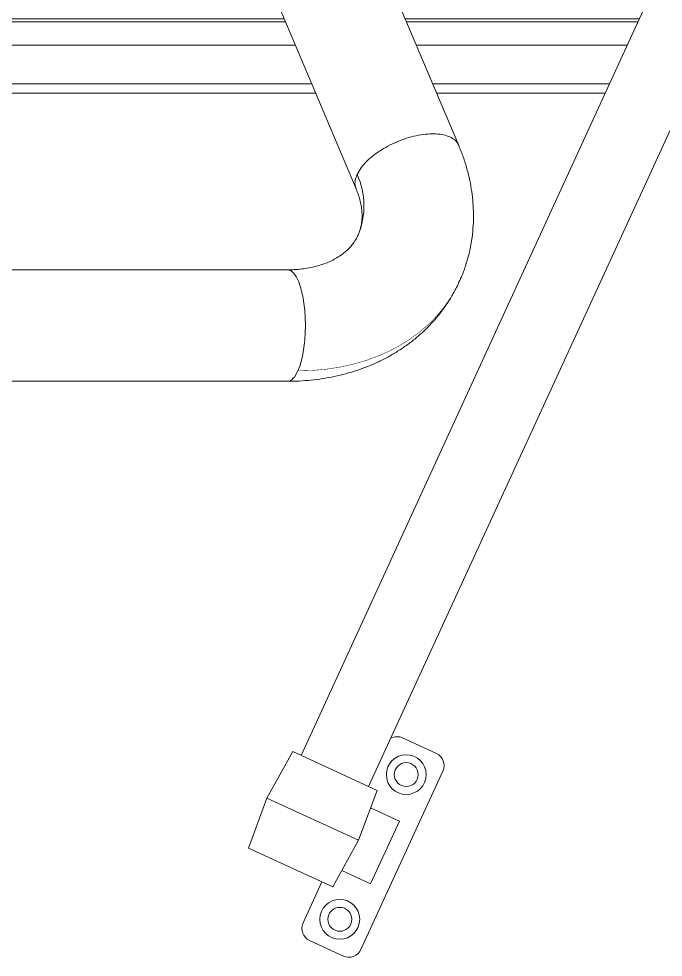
# Model space of a CAD drawing. Header units: millimetres. Extents: x -16985 to -606, y 2122 to 9380.
# Drawn here: x -2892.4 to -2649.4, y 5256.6 to 5610.2 of the extents above; entities that cross this region are included whole.
import ezdxf

# ---------------------------------------------------------------- set-up
doc = ezdxf.new("R2010")
doc.units = ezdxf.units.MM
for name, pattern in [('K5LT32768', [0]), ('K5LT32769', [0]), ('K5LT_THIN', [0])]:
    doc.linetypes.add(name, pattern=pattern)

msp = doc.modelspace()

# ---------------------------------------------------------------- linework, layer by layer
at = {"color": 7, "linetype": 'K5LT_THIN', "lineweight": 18}
for p, q in [((-2501.08, 5952.5), (-2785.91, 5332.63)), ((-2760.46, 5320.94), (-2475.63, 5940.81)), ((-2726.49, 5562.45), (-2796.31, 5727.38)), ((-2834.99, 5711.01), (-2765.17, 5546.08)), ((-2792.3, 5610.16), (-3073.32, 5610.16)), ((-2658.38, 5610.16), (-2746.69, 5610.16)), ((-2781.93, 5585.66), (-3072.77, 5585.66)), ((-2669.64, 5585.66), (-2736.32, 5585.66)), ((-3072.69, 5582.15), (-2780.44, 5582.15)), ((-2734.83, 5582.15), (-2671.25, 5582.15)), ((-2763.1, 5554.26), (-2764.81, 5551.45)), ((-2791.04, 5515.59), (-2961.61, 5515.59)), ((-2787.12, 5477.51), (-2788.45, 5475.2)), ((-2961.61, 5473.59), (-2791.04, 5473.59)), ((-2734.92, 5333.41), (-2747.64, 5339.26)), ((-2789.09, 5334.09), (-2798.8, 5316.55)), ((-2757.28, 5319.48), (-2789.09, 5334.09)), ((-2763.36, 5259.54), (-2732.47, 5326.78)), ((-2764.27, 5300.68), (-2757.28, 5319.48)), ((-2798.8, 5316.55), (-2805.79, 5297.75)), ((-2764.27, 5300.68), (-2798.8, 5316.55)), ((-2748.85, 5307.9), (-2759.73, 5312.9)), ((-2759.7, 5284.27), (-2748.85, 5307.9)), ((-2773.98, 5283.13), (-2764.27, 5300.68)), ((-2773.98, 5283.13), (-2805.79, 5297.75)), ((-2759.7, 5284.27), (-2770.58, 5289.27)), ((-2785.17, 5269.56), (-2778.07, 5285.01)), ((-2769.99, 5257.09), (-2782.72, 5262.93))]:
    msp.add_line(p, q, dxfattribs=at)
at = {"color": 8, "linetype": 'K5LT32768', "lineweight": 15, "true_color": 0x808080}
for p, q in [((-2791.81, 5609), (-3073.29, 5609)), ((-2658.91, 5609), (-2746.2, 5609)), ((-2788.1, 5600.23), (-3073.1, 5600.23)), ((-2662.94, 5600.23), (-2742.49, 5600.23))]:
    msp.add_line(p, q, dxfattribs=at)
at = {"color": 8, "linetype": 'K5LT32769', "true_color": 0x808080, "const_width": 0.18}
msp.add_lwpolyline([(-2726.1, 5511.52), (-2727.31, 5509.01), (-2729.46, 5505.25), (-2731.94, 5501.67), (-2734.73, 5498.29), (-2737.82, 5495.12), (-2741.21, 5492.18), (-2744.87, 5489.48), (-2748.79, 5487.02), (-2752.95, 5484.83), (-2757.33, 5482.92), (-2761.91, 5481.28), (-2766.68, 5479.93), (-2771.6, 5478.87), (-2776.67, 5478.11), (-2781.85, 5477.66), (-2787.12, 5477.51)], dxfattribs=at)
at = {"color": 7, "linetype": 'K5LT_THIN', "lineweight": 18}
for centre, radius in [((-2746.29, 5325.43), 7.5), ((-2746.29, 5325.43), 4.5), ((-2771.34, 5270.91), 7.5), ((-2771.34, 5270.91), 4.5)]:
    msp.add_circle(centre, radius, dxfattribs=at)
at = {"color": 8, "linetype": 'K5LT32768', "lineweight": 15, "true_color": 0x808080}
msp.add_arc((-2790.47, 5539.63), 28.25, 337.191, 24.7299, dxfattribs=at)
at = {"color": 7, "linetype": 'K5LT_THIN', "lineweight": 18}
for centre, start, end in [((-2749.73, 5334.72), 65.3213, 118.4514), ((-2737.01, 5328.87), 335.3213, 65.3213), ((-2780.63, 5267.48), 155.3213, 245.3213), ((-2767.91, 5261.63), 245.3213, 335.3213)]:
    msp.add_arc(centre, 5, start, end, dxfattribs=at)
at = {"color": 8, "linetype": 'K5LT32768', "lineweight": 15, "true_color": 0x808080}
for points, knots in [([(-2763.1, 5554.26), (-2762.47, 5555.02), (-2761.19, 5556.55), (-2758.62, 5558.75), (-2755.66, 5560.81), (-2752.37, 5562.66), (-2748.86, 5564.22), (-2745.25, 5565.46), (-2741.66, 5566.32), (-2738.21, 5566.79), (-2735.02, 5566.84), (-2732.18, 5566.47), (-2729.78, 5565.7), (-2727.96, 5564.54), (-2726.87, 5563.42), (-2726.63, 5562.61), (-2726.56, 5562.41)], [0, 0, 0, 0, 0.074951, 0.149901, 0.224852, 0.299802, 0.374753, 0.449704, 0.524654, 0.599605, 0.674555, 0.749506, 0.824457, 0.899407, 0.974358, 1, 1, 1, 1]), ([(-2764.81, 5551.45), (-2765.08, 5550.72), (-2765.61, 5549.26), (-2765.67, 5547.46), (-2765.27, 5546.5), (-2765.11, 5546.13)], [0, 0, 0, 0, 0.376985, 0.75397, 1, 1, 1, 1]), ([(-2791.04, 5515.54), (-2790.7, 5515.51), (-2789.95, 5515.45), (-2788.82, 5514.52), (-2787.7, 5512.95), (-2786.69, 5510.76), (-2785.82, 5508.03), (-2785.13, 5504.85), (-2784.63, 5501.34), (-2784.34, 5497.6), (-2784.28, 5493.77), (-2784.44, 5489.96), (-2784.82, 5486.3), (-2785.4, 5482.92), (-2786.16, 5479.9), (-2786.8, 5478.3), (-2787.12, 5477.51)], [0, 0, 0, 0, 0.060294, 0.132579, 0.204864, 0.277149, 0.349434, 0.421719, 0.494004, 0.566289, 0.638575, 0.71086, 0.783145, 0.85543, 0.927715, 1, 1, 1, 1]), ([(-2788.45, 5475.2), (-2788.83, 5474.79), (-2789.6, 5473.95), (-2790.49, 5473.51), (-2790.97, 5473.62), (-2791.03, 5473.63)], [0, 0, 0, 0, 0.461704, 0.923408, 1, 1, 1, 1])]:
    msp.add_open_spline(points, degree=3, knots=knots, dxfattribs=at)
at = {"color": 7, "linetype": 'K5LT_THIN', "lineweight": 18}
for points, knots in [([(-2726.13, 5511.54), (-2725.92, 5511.98), (-2725.09, 5513.75), (-2723.93, 5516.98), (-2722.68, 5521.21), (-2721.77, 5525.55), (-2721.18, 5529.99), (-2720.91, 5534.38), (-2720.96, 5538.7), (-2721.28, 5542.92), (-2721.89, 5547.15), (-2722.8, 5551.52), (-2724.03, 5555.87), (-2725.29, 5559.56), (-2726.2, 5561.67), (-2726.52, 5562.42)], [0, 0, 0, 0, 0.02835, 0.113474, 0.199489, 0.285241, 0.370818, 0.458153, 0.538421, 0.619191, 0.70047, 0.781851, 0.872623, 0.954785, 1, 1, 1, 1]), ([(-2765.19, 5546.1), (-2764.93, 5545.45), (-2764.35, 5544.05), (-2763.72, 5541.94), (-2763.25, 5539.76), (-2762.99, 5537.69), (-2762.92, 5535.73), (-2763.03, 5533.82), (-2763.35, 5531.86), (-2763.82, 5530.11), (-2764.28, 5529.1), (-2764.46, 5528.7)], [0, 0, 0, 0, 0.091148, 0.19897, 0.310361, 0.420309, 0.52913, 0.644321, 0.769739, 0.909098, 1, 1, 1, 1]), ([(-2764.45, 5528.68), (-2764.57, 5528.41), (-2764.96, 5527.52), (-2765.86, 5526.06), (-2767.13, 5524.41), (-2768.57, 5522.94), (-2770.14, 5521.62), (-2771.92, 5520.39), (-2773.91, 5519.26), (-2776.1, 5518.26), (-2778.45, 5517.4), (-2780.94, 5516.7), (-2783.57, 5516.16), (-2786.33, 5515.79), (-2788.82, 5515.6), (-2790.42, 5515.6), (-2791.04, 5515.6)], [0, 0, 0, 0, 0.040778, 0.133002, 0.223743, 0.30526, 0.381659, 0.455024, 0.530437, 0.604536, 0.676766, 0.747815, 0.818087, 0.88786, 0.957298, 1, 1, 1, 1]), ([(-2791.05, 5473.61), (-2789.96, 5473.62), (-2787.38, 5473.62), (-2783.33, 5473.89), (-2778.89, 5474.39), (-2774.49, 5475.13), (-2770.15, 5476.11), (-2765.88, 5477.32), (-2761.71, 5478.78), (-2757.65, 5480.48), (-2753.72, 5482.41), (-2749.98, 5484.56), (-2746.43, 5486.91), (-2743.08, 5489.46), (-2739.91, 5492.22), (-2736.93, 5495.19), (-2734.15, 5498.36), (-2731.61, 5501.72), (-2729.32, 5505.25), (-2727.48, 5508.52), (-2726.52, 5510.66), (-2726.13, 5511.53)], [0, 0, 0, 0, 0.03856, 0.091942, 0.145736, 0.199868, 0.254277, 0.308913, 0.363736, 0.418716, 0.473836, 0.52898, 0.582869, 0.636717, 0.690601, 0.744608, 0.798929, 0.853878, 0.908657, 0.963041, 1, 1, 1, 1])]:
    msp.add_open_spline(points, degree=3, knots=knots, dxfattribs=at)

doc.saveas('drawing.dxf')
